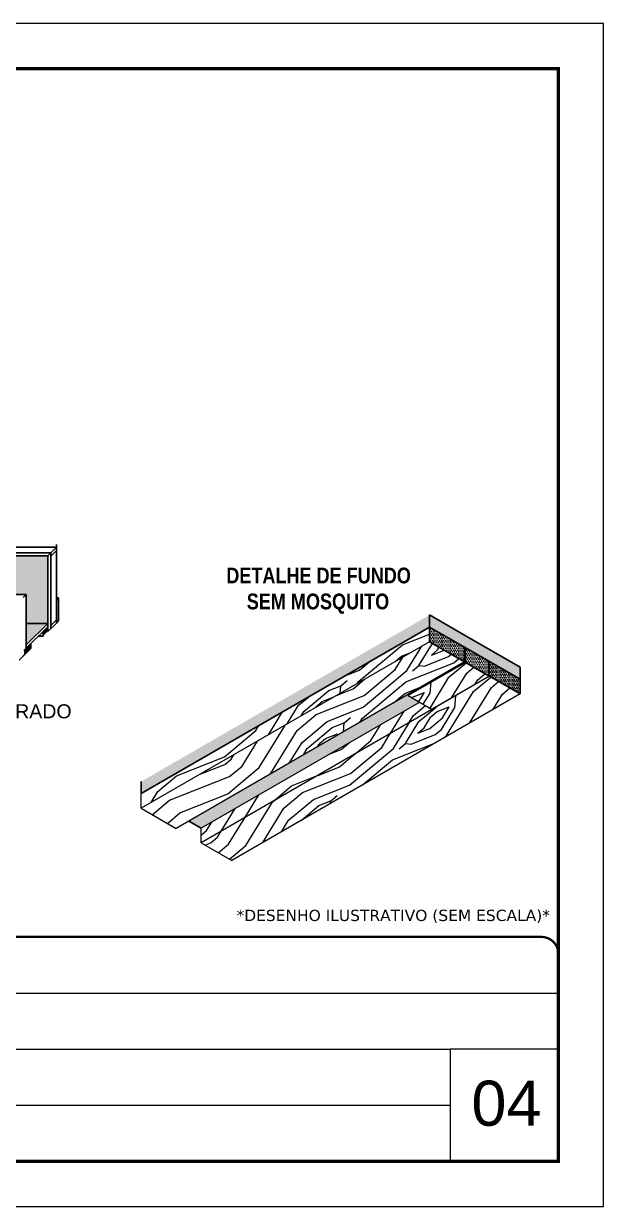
# Model space of a CAD drawing. Extents: x 567194 to 573448, y 6745 to 10093.
# Drawn here: x 572919 to 573434, y 9043 to 10093 of the extents above; entities that cross this region are included whole.
import ezdxf
from ezdxf.enums import TextEntityAlignment as Align

# ---------------------------------------------------------------- set-up
doc = ezdxf.new("R2010")
doc.units = 0
doc.linetypes.add('CONTINUO', pattern=[0])
doc.linetypes.add('DASHED', pattern=[0.75, 0.5, -0.25])
doc.layers.get('0').update_dxf_attribs({"linetype": 'CONTINUOUS'})
for name, color, linetype, lineweight in [('CARIMBO', 255, 'CONTINUOUS', 9), ('Demarcação 1', 251, 'CONTINUOUS', 9), ('Folhas', 255, 'CONTINUOUS', 9), ('fundo', 100, 'CONTINUOUS', 9), ('Madeira', 126, 'CONTINUOUS', 18), ('SARRAFO DE PRESSAO', 251, 'DASHED', 9)]:
    doc.layers.add(name, color=color, linetype=linetype, lineweight=lineweight)
for name, color, linetype in [('HACHURA MADEIRAS', 1, 'CONTINUOUS'), ('material do compensado', 7, 'CONTINUOUS'), ('texto', 7, 'CONTINUOUS')]:
    doc.layers.add(name, color=color, linetype=linetype)
doc.styles.add('ARIAL', font='arial.ttf')
doc.styles.add('CESAR1', font='arial.ttf', dxfattribs={"oblique": 15})
doc.styles.add('ROMANC', font='techb___.ttf', dxfattribs={"height": 2.5})
doc.styles.add('stylellllll', font='verdana.ttf', dxfattribs={"height": 2})
pattern_1 = [(355, (523615.04, 6695.04), (111.07494, 93.20294), [5.12645, -97.40264]), (85, (523659.02, 6727.22), (-93.20294, 111.07494), [10.2529, -92.27619]), (40, (523637.7, 6718.79), (8.936, 102.13894), [7.24881, -21.74642, 7.24881, -14.497615, 50.751904, -43.50449]), (40, (523609.485, 6690.38), (8.936, 102.13894), [7.24983, -14.49967, 7.24983, -115.99871]), (40, (523646.13, 6697.47), (8.936, 102.13894), [7.24983, -137.7482]), (40, (523655.894, 6691.47), (8.936, 102.13894), [7.24983, -137.7482]), (40, (523641.47, 6703.02), (8.936, 102.13894), [7.24983, -137.7482]), (40, (523636.81, 6708.575), (8.936, 102.13894), [14.49967, -130.49838]), (40, (523669.04, 6782.945), (8.936, 102.13894), [14.49967, -130.49838]), (40, (523627.04, 6714.576), (8.936, 102.13894), [28.99933, -115.99871]), (40, (523622.38, 6720.13), (8.936, 102.13894), [28.99933, -115.99871]), (40, (523691.45, 6744.96), (8.936, 102.13894), [28.99933, -115.99871]), (40, (523618.166, 6730.79), (8.936, 102.13894), [21.7497, -123.24834]), (40, (523599.08, 6747.9), (8.936, 102.13894), [21.7497, -123.24834]), (40, (523608.4, 6736.79), (8.936, 102.13894), [21.7497, -123.24834]), (40, (523677.47, 6761.624), (8.936, 102.13894), [36.24951, -108.74853]), (40, (523667.7, 6767.624), (8.936, 102.13894), [36.24951, -108.74853]), (40, (523675.68, 6741.196), (8.936, 102.13894), [50.74931, -94.24873]), (21.56505, (523626.146, 6704.36), (102.138945, -8.936), [11.4631, -217.79893]), (21.56505, (523649.254, 6733.216), (102.138945, -8.936), [11.4631, -217.79893]), (21.56505, (523643.254, 6723.45), (102.138945, -8.936), [11.4631, -217.79893]), (21.56505, (523620.145, 6694.595), (102.138945, -8.936), [22.9262, -206.33583]), (21.56505, (523644.594, 6738.77), (102.138945, -8.936), [34.3893, -194.87273]), (21.56505, (523634.827, 6744.77), (102.138945, -8.936), [45.8524, -183.40963]), (21.56505, (523625.06, 6750.77), (102.138945, -8.936), [45.8524, -183.40963]), (21.56505, (523612.42, 6782.753), (102.138945, -8.936), [45.8524, -183.40963]), (21.56505, (523611.526, 6772.54), (102.138945, -8.936), [57.3155, -171.94653]), (21.56505, (523615.74, 6761.88), (102.138945, -8.936), [57.3155, -171.94653]), (58.43495, (523647.914, 6717.895), (8.936, 102.138945), [11.4631, -217.79893]), (58.43495, (523631.7, 6709.02), (8.936, 102.138945), [11.4631, -217.79893]), (58.43495, (523615.04, 6695.04), (8.936, 102.138945), [22.9262, -206.33583]), (58.43495, (523647.02, 6707.68), (8.936, 102.138945), [22.9262, -206.33583]), (58.43495, (523604.378, 6690.83), (8.936, 102.138945), [34.3893, -194.87273]), (58.43495, (523594.164, 6691.72), (8.936, 102.138945), [45.8524, -183.40963]), (58.43495, (523686.536, 6688.786), (8.936, 102.138945), [45.8524, -183.40963]), (58.43495, (523651.68, 6702.128), (8.936, 102.138945), [45.8524, -183.40963]), (58.43495, (523671.215, 6690.127), (8.936, 102.138945), [57.3155, -171.94653]), (58.43495, (523661.448, 6696.127), (8.936, 102.138945), [57.3155, -171.94653])]
pattern_2 = [(0, (534507.5553, -1058.9101), (0.82275303, 1.645506056), [0, -1.645506056])]

# ---------------------------------------------------------------- blocks, each defined once
blk = doc.blocks.new('9999999999')
at = {"color": 30, "linetype": 'CONTINUO'}
for p, q in [((98564.6, 34379.6), (99584, 34379.6)), ((98564.6, 34329.8), (99488, 34329.8)), ((99584, 34329.8), (99488, 34329.8)), ((99488, 34329.8), (99488, 34230.2)), ((98564.6, 34280), (99488, 34280))]:
    blk.add_line(p, q, dxfattribs=at)
at = {"color": 30, "linetype": 'CONTINUO', "const_width": 2}
blk.add_lwpolyline([(99584, 34230.2), (99584, 34414.4, 0.414214), (99569, 34429.4), (98229, 34429.4, 0.414214), (98214, 34414.4), (98214, 34245.2, 0.414214), (98229, 34230.2), (99584, 34230.2)], format="xyb", dxfattribs=at)
at = {"layer": 'Folhas'}
blk.add_lwpolyline([(98139, 34190.2), (99624, 34190.2), (99624, 35240.2), (98139, 35240.2)], close=True, dxfattribs=at)
at = {"layer": 'Folhas', "color": 30, "const_width": 3}
blk.add_lwpolyline([(98214, 34230.2), (99584, 34230.2), (99584, 35200.2), (98214, 35200.2)], close=True, dxfattribs=at)

msp = doc.modelspace()

# ---------------------------------------------------------------- hatches: boundary and pattern name
at = {"linetype": 'ByBlock', "ltscale": 2}
msp.add_hatch(color=256, dxfattribs=at).paths.add_polyline_path([(572950.43, 9582.7), (572948.42, 9582.7), (572948.42, 9580.46)])
for points in [[(572940.81, 9552.9), (572940.81, 9557.1), (572936.58, 9552.9), (572936.58, 9548.71)], [(572925.64, 9542.06), (572919.66, 9536.12), (572919.66, 9531.93), (572925.64, 9537.86)]]:
    msp.add_hatch(color=256).paths.add_polyline_path(points)
at = {"layer": 'Demarcação 1'}
for points in [[(572509.09, 9563.74), (572531.03, 9585.67), (572921.59, 9585.67), (572921.59, 9560.05), (572940.81, 9560.05), (572940.81, 9620.2), (572509.09, 9620.2)], [(572921.59, 9560.05), (572921.59, 9540.99), (572940.81, 9560.05)]]:
    msp.add_hatch(color=256, dxfattribs=at).paths.add_polyline_path(points)
at = {"layer": 'fundo'}
h = msp.add_hatch(color=252, dxfattribs=at)
h.dxf.hatch_style = 1
h.paths.add_polyline_path([(573023.7, 9419.71), (573023.7, 9409.05), (573279.85, 9556.94), (573279.85, 9567.6)])
h = msp.add_hatch(color=252, dxfattribs=at)
h.dxf.hatch_style = 1
h.paths.add_polyline_path([(573310.92, 9549.65), (573279.85, 9567.6), (573279.85, 9556.94), (573310.92, 9539), (573360.26, 9510.51), (573360.26, 9521.17)])
h = msp.add_hatch(color=252, dxfattribs=at)
h.dxf.hatch_style = 1
h.paths.add_polyline_path([(573271.21, 9490.2), (573260.85, 9496.19), (573260.85, 9497.06), (573066.06, 9384.6), (573076.98, 9378.3)])
at = {"layer": 'HACHURA MADEIRAS'}
h = msp.add_hatch(dxfattribs=at)
h.set_pattern_fill('DOTS', scale=1.036539)
h.set_pattern_definition(pattern_2)
h.paths.add_polyline_path([(573310.92, 9525.98), (573310.92, 9539), (573279.85, 9556.94), (573279.85, 9543.92)])
h = msp.add_hatch(dxfattribs=at)
h.set_pattern_fill('DOTS', scale=1.036539)
h.set_pattern_definition(pattern_2)
h.paths.add_polyline_path([(573311.68, 9538.56), (573311.68, 9525.54), (573332.82, 9513.33), (573332.82, 9526.36)])
h = msp.add_hatch(dxfattribs=at)
h.set_pattern_fill('DOTS', scale=1.036539)
h.set_pattern_definition(pattern_2)
h.paths.add_polyline_path([(573333.12, 9526.18), (573333.12, 9513.16), (573360.26, 9497.49), (573360.26, 9510.51)])
at = {"layer": 'Madeira'}
h = msp.add_hatch(dxfattribs=at)
h.set_pattern_fill('PATRON00077', color=256, scale=102.529099, angle=355, pattern_type=2)
h.set_pattern_definition(pattern_1)
h.paths.add_polyline_path([(573023.7, 9409.05), (573023.7, 9396.03), (573279.85, 9543.92), (573279.85, 9556.94)])
h = msp.add_hatch(dxfattribs=at)
h.set_pattern_fill('PATRON00077', color=256, scale=102.529099, angle=355, pattern_type=2)
h.set_pattern_definition([(355, (554717.56, -62545.53), (111.07494, 93.20294), [5.12645, -97.40264]), (85, (554761.54, -62513.35), (-93.20294, 111.07494), [10.25291, -92.27619]), (40, (554740.22, -62521.78), (8.936, 102.138945), [7.248807, -21.74642, 7.248807, -14.497615, 50.751904, -43.504487]), (40, (554712, -62550.19), (8.936, 102.138945), [7.24983, -14.499665, 7.24983, -115.99871]), (40, (554748.645, -62543.1), (8.936, 102.138945), [7.24983, -137.74821]), (40, (554758.41, -62549.1), (8.936, 102.138945), [7.24983, -137.74821]), (40, (554743.985, -62537.55), (8.936, 102.138945), [7.24983, -137.74821]), (40, (554739.324, -62531.995), (8.936, 102.138945), [14.49967, -130.49838]), (40, (554771.56, -62457.625), (8.936, 102.138945), [14.49967, -130.49838]), (40, (554729.56, -62525.994), (8.936, 102.138945), [28.99933, -115.99871]), (40, (554724.9, -62520.44), (8.936, 102.138945), [28.99933, -115.99871]), (40, (554793.97, -62495.61), (8.936, 102.138945), [28.99933, -115.99871]), (40, (554720.684, -62509.78), (8.936, 102.138945), [21.7497, -123.24834]), (40, (554701.6, -62492.67), (8.936, 102.138945), [21.7497, -123.24834]), (40, (554710.92, -62503.78), (8.936, 102.138945), [21.7497, -123.24834]), (40, (554779.99, -62478.946), (8.936, 102.138945), [36.24951, -108.74853]), (40, (554770.22, -62472.945), (8.936, 102.138945), [36.24951, -108.74853]), (40, (554778.2, -62499.374), (8.936, 102.138945), [50.74931, -94.24873]), (21.56505, (554728.664, -62536.21), (102.138945, -8.936), [11.4631, -217.79893]), (21.56505, (554751.772, -62507.354), (102.138945, -8.936), [11.4631, -217.79893]), (21.56505, (554745.77, -62517.12), (102.138945, -8.936), [11.4631, -217.79893]), (21.56505, (554722.663, -62545.975), (102.138945, -8.936), [22.9262, -206.33583]), (21.56505, (554747.11, -62501.8), (102.138945, -8.936), [34.3893, -194.87273]), (21.56505, (554737.345, -62495.8), (102.138945, -8.936), [45.8524, -183.40963]), (21.56505, (554727.58, -62489.8), (102.138945, -8.936), [45.8524, -183.40963]), (21.56505, (554714.94, -62457.817), (102.138945, -8.936), [45.8524, -183.40963]), (21.56505, (554714.044, -62468.03), (102.138945, -8.936), [57.31551, -171.94653]), (21.56505, (554718.26, -62478.69), (102.138945, -8.936), [57.31551, -171.94653]), (58.43495, (554750.43, -62522.674), (8.936, 102.138945), [11.4631, -217.79893]), (58.43495, (554734.218, -62531.55), (8.936, 102.138945), [11.4631, -217.79893]), (58.43495, (554717.556, -62545.53), (8.936, 102.138945), [22.9262, -206.33583]), (58.43495, (554749.54, -62532.89), (8.936, 102.138945), [22.9262, -206.33583]), (58.43495, (554706.896, -62549.74), (8.936, 102.138945), [34.3893, -194.87273]), (58.43495, (554696.68, -62548.85), (8.936, 102.138945), [45.8524, -183.40963]), (58.43495, (554789.054, -62551.784), (8.936, 102.138945), [45.8524, -183.40963]), (58.43495, (554754.2, -62538.44), (8.936, 102.138945), [45.8524, -183.40963]), (58.43495, (554773.733, -62550.443), (8.936, 102.138945), [57.31551, -171.94653]), (58.43495, (554763.966, -62544.443), (8.936, 102.138945), [57.31551, -171.94653])])
h.paths.add_polyline_path([(573023.7, 9396.03), (573054.78, 9378.09), (573310.92, 9525.98), (573279.85, 9543.92)])
h = msp.add_hatch(dxfattribs=at)
h.set_pattern_fill('PATRON00077', color=256, scale=102.529099, angle=355, pattern_type=2)
h.set_pattern_definition([(355, (523593.07, 6707.78), (111.07494, 93.20294), [5.12645, -97.40264]), (85, (523637.06, 6739.95), (-93.20294, 111.07494), [10.2529, -92.27619]), (40, (523615.736, 6731.53), (8.936, 102.13894), [7.24881, -21.74642, 7.24881, -14.497615, 50.751904, -43.50449]), (40, (523587.52, 6703.12), (8.936, 102.13894), [7.24983, -14.49967, 7.24983, -115.99871]), (40, (523624.16, 6710.21), (8.936, 102.13894), [7.24983, -137.7482]), (40, (523633.93, 6704.206), (8.936, 102.13894), [7.24983, -137.7482]), (40, (523619.5, 6715.76), (8.936, 102.13894), [7.24983, -137.7482]), (40, (523614.84, 6721.314), (8.936, 102.13894), [14.49967, -130.49838]), (40, (523647.08, 6795.685), (8.936, 102.13894), [14.49967, -130.49838]), (40, (523605.075, 6727.315), (8.936, 102.13894), [28.99933, -115.99871]), (40, (523600.415, 6732.87), (8.936, 102.13894), [28.99933, -115.99871]), (40, (523669.486, 6757.7), (8.936, 102.13894), [28.99933, -115.99871]), (40, (523596.2, 6743.53), (8.936, 102.13894), [21.7497, -123.24834]), (40, (523577.114, 6760.64), (8.936, 102.13894), [21.7497, -123.24834]), (40, (523586.435, 6749.53), (8.936, 102.13894), [21.7497, -123.24834]), (40, (523655.506, 6774.36), (8.936, 102.13894), [36.24951, -108.74853]), (40, (523645.74, 6780.364), (8.936, 102.13894), [36.24951, -108.74853]), (40, (523653.72, 6753.935), (8.936, 102.13894), [50.74931, -94.24873]), (21.56505, (523604.18, 6717.1), (102.138945, -8.936), [11.4631, -217.79893]), (21.56505, (523627.29, 6745.955), (102.138945, -8.936), [11.4631, -217.79893]), (21.56505, (523621.29, 6736.19), (102.138945, -8.936), [11.4631, -217.79893]), (21.56505, (523598.18, 6707.334), (102.138945, -8.936), [22.9262, -206.33583]), (21.56505, (523622.63, 6751.51), (102.138945, -8.936), [34.3893, -194.87273]), (21.56505, (523612.863, 6757.51), (102.138945, -8.936), [45.8524, -183.40963]), (21.56505, (523603.096, 6763.51), (102.138945, -8.936), [45.8524, -183.40963]), (21.56505, (523590.456, 6795.492), (102.138945, -8.936), [45.8524, -183.40963]), (21.56505, (523589.56, 6785.28), (102.138945, -8.936), [57.3155, -171.94653]), (21.56505, (523593.776, 6774.62), (102.138945, -8.936), [57.3155, -171.94653]), (58.43495, (523625.95, 6730.635), (8.936, 102.138945), [11.4631, -217.79893]), (58.43495, (523609.735, 6721.76), (8.936, 102.138945), [11.4631, -217.79893]), (58.43495, (523593.074, 6707.78), (8.936, 102.138945), [22.9262, -206.33583]), (58.43495, (523625.056, 6720.42), (8.936, 102.138945), [22.9262, -206.33583]), (58.43495, (523582.413, 6703.567), (8.936, 102.138945), [34.3893, -194.87273]), (58.43495, (523572.2, 6704.46), (8.936, 102.138945), [45.8524, -183.40963]), (58.43495, (523664.57, 6701.526), (8.936, 102.138945), [45.8524, -183.40963]), (58.43495, (523629.716, 6714.867), (8.936, 102.138945), [45.8524, -183.40963]), (58.43495, (523649.25, 6702.866), (8.936, 102.138945), [57.3155, -171.94653]), (58.43495, (523639.483, 6708.866), (8.936, 102.138945), [57.3155, -171.94653])])
h.paths.add_polyline_path([(573281.99, 9483.98), (573332.82, 9513.33), (573311.16, 9525.9), (573260.85, 9496.19)])
h = msp.add_hatch(dxfattribs=at)
h.set_pattern_fill('PATRON00077', color=256, scale=102.529099, angle=355, pattern_type=2)
h.set_pattern_definition(pattern_1)
h.paths.add_polyline_path([(573104.13, 9349.61), (573360.26, 9497.49), (573333.12, 9513.16), (573077.07, 9365.33)])
h = msp.add_hatch(dxfattribs=at)
h.set_pattern_fill('PATRON00077', color=256, scale=102.529099, angle=355, pattern_type=2)
h.set_pattern_definition(pattern_1)
h.paths.add_polyline_path([(573282.35, 9483.77), (573271.07, 9490.28), (573076.91, 9378.26), (573076.98, 9365.27)])

# ---------------------------------------------------------------- linework, layer by layer
for p, q in [((572948.42, 9562.7), (572948.42, 9630.06)), ((572509.09, 9620.2), (572940.81, 9620.2)), ((572948.42, 9627.82), (572510.48, 9627.82)), ((572511.66, 9622.77), (572943.37, 9622.77)), ((572943.37, 9622.77), (572557.76, 9622.77)), ((572943.37, 9622.77), (572940.81, 9620.2)), ((572940.81, 9552.9), (572940.81, 9620.2)), ((572948.42, 9627.82), (572943.37, 9622.77)), ((572943.37, 9555.45), (572943.37, 9622.77)), ((572943.37, 9622.77), (572943.37, 9616.61)), ((572948.42, 9560.46), (572948.42, 9627.82)), ((572921.59, 9585.67), (572531.03, 9585.67)), ((572921.59, 9533.85), (572921.59, 9585.67)), ((572940.81, 9557.1), (572919.66, 9536.12)), ((572940.81, 9560.05), (572921.59, 9540.99)), ((572948.42, 9563.38), (572943.37, 9558.33)), ((572936.58, 9548.71), (572932.35, 9548.71)), ((572936.58, 9552.9), (572936.58, 9548.71)), ((572925.64, 9537.86), (572925.64, 9542.06))]:
    msp.add_line(p, q)
at = {"linetype": 'ByBlock', "ltscale": 2}
for p, q in [((572948.42, 9624.9), (572943.37, 9619.89)), ((572919.08, 9583.1), (572921.59, 9585.67)), ((572948.42, 9580.46), (572950.43, 9582.7)), ((572950.43, 9582.7), (572948.42, 9582.7)), ((572950.43, 9562.7), (572950.43, 9582.7)), ((572948.42, 9560.46), (572940.81, 9552.9)), ((572948.42, 9560.46), (572950.43, 9562.7)), ((572925.64, 9537.86), (572915.26, 9527.57)), ((572921.59, 9533.85), (572919.08, 9531.36))]:
    msp.add_line(p, q, dxfattribs=at)
at = {"color": 0}
msp.add_line((572940.81, 9560.05), (572921.59, 9560.05), dxfattribs=at)
at = {"layer": 'Madeira'}
for p, q in [((573279.85, 9543.92), (573023.7, 9396.03)), ((573310.92, 9525.98), (573054.78, 9378.09)), ((573311.68, 9525.54), (573260.85, 9496.19)), ((573333.12, 9513.16), (573076.98, 9365.27)), ((573332.82, 9513.33), (573281.99, 9483.98)), ((573360.26, 9497.49), (573104.12, 9349.6)), ((573260.85, 9496.19), (573282.29, 9483.81)), ((573271.21, 9490.2), (573076.98, 9378.3)), ((573023.7, 9396.03), (573023.7, 9409.05)), ((573023.7, 9396.03), (573054.78, 9378.09)), ((573076.98, 9365.27), (573076.98, 9378.3)), ((573076.98, 9365.27), (573104.12, 9349.6))]:
    msp.add_line(p, q, dxfattribs=at)
at = {"layer": 'material do compensado'}
for p, q in [((573279.85, 9543.92), (573279.85, 9567.6)), ((573279.85, 9567.6), (573310.92, 9549.65)), ((573279.85, 9556.94), (573023.7, 9409.05)), ((573279.85, 9556.94), (573310.92, 9539)), ((573310.92, 9549.65), (573360.26, 9521.17)), ((573279.85, 9543.92), (573310.92, 9525.98)), ((573310.92, 9539), (573360.26, 9510.51)), ((573310.92, 9525.98), (573310.92, 9539)), ((573311.68, 9525.54), (573311.68, 9538.56)), ((573311.68, 9525.54), (573332.82, 9513.33)), ((573332.82, 9513.33), (573332.82, 9526.36)), ((573333.12, 9513.16), (573333.12, 9526.18)), ((573333.12, 9513.16), (573360.26, 9497.49)), ((573360.26, 9497.49), (573360.26, 9521.17)), ((573260.85, 9496.19), (573260.85, 9497.06)), ((573023.7, 9419.71), (573023.7, 9409.05)), ((573076.98, 9378.3), (573066.06, 9384.6))]:
    msp.add_line(p, q, dxfattribs=at)

# ---------------------------------------------------------------- block references
at = {"layer": 'SARRAFO DE PRESSAO', "color": 6, "linetype": 'ByBlock'}
msp.add_blockref('9999999999', (473810.23, -25147.61), dxfattribs=at)

# ---------------------------------------------------------------- texts
at = {"style": 'stylellllll'}
msp.add_text('*DESENHO ILUSTRATIVO (SEM ESCALA)*', height=10, dxfattribs=at).set_placement((573386.79, 9295.93), align=Align.RIGHT)
at = {"layer": 'CARIMBO', "style": 'CESAR1'}
msp.add_text('PAINEL LATERAL ESTRUTURADO', height=12.436, dxfattribs=at).set_placement((572681.08, 9482.09), align=Align.MIDDLE_LEFT)
at = {"layer": 'CARIMBO', "style": 'ARIAL'}
msp.add_text('04', height=40, dxfattribs=at).set_placement((573317.07, 9114.17))
at = {"layer": 'texto', "style": 'ROMANC'}
for s, p in [('DETALHE DE FUNDO ', (573183.52, 9602.67)), ('SEM MOSQUITO', (573180.78, 9579.62))]:
    msp.add_text(s, height=14, dxfattribs=at).set_placement(p, align=Align.MIDDLE_CENTER)

doc.saveas('drawing.dxf')
